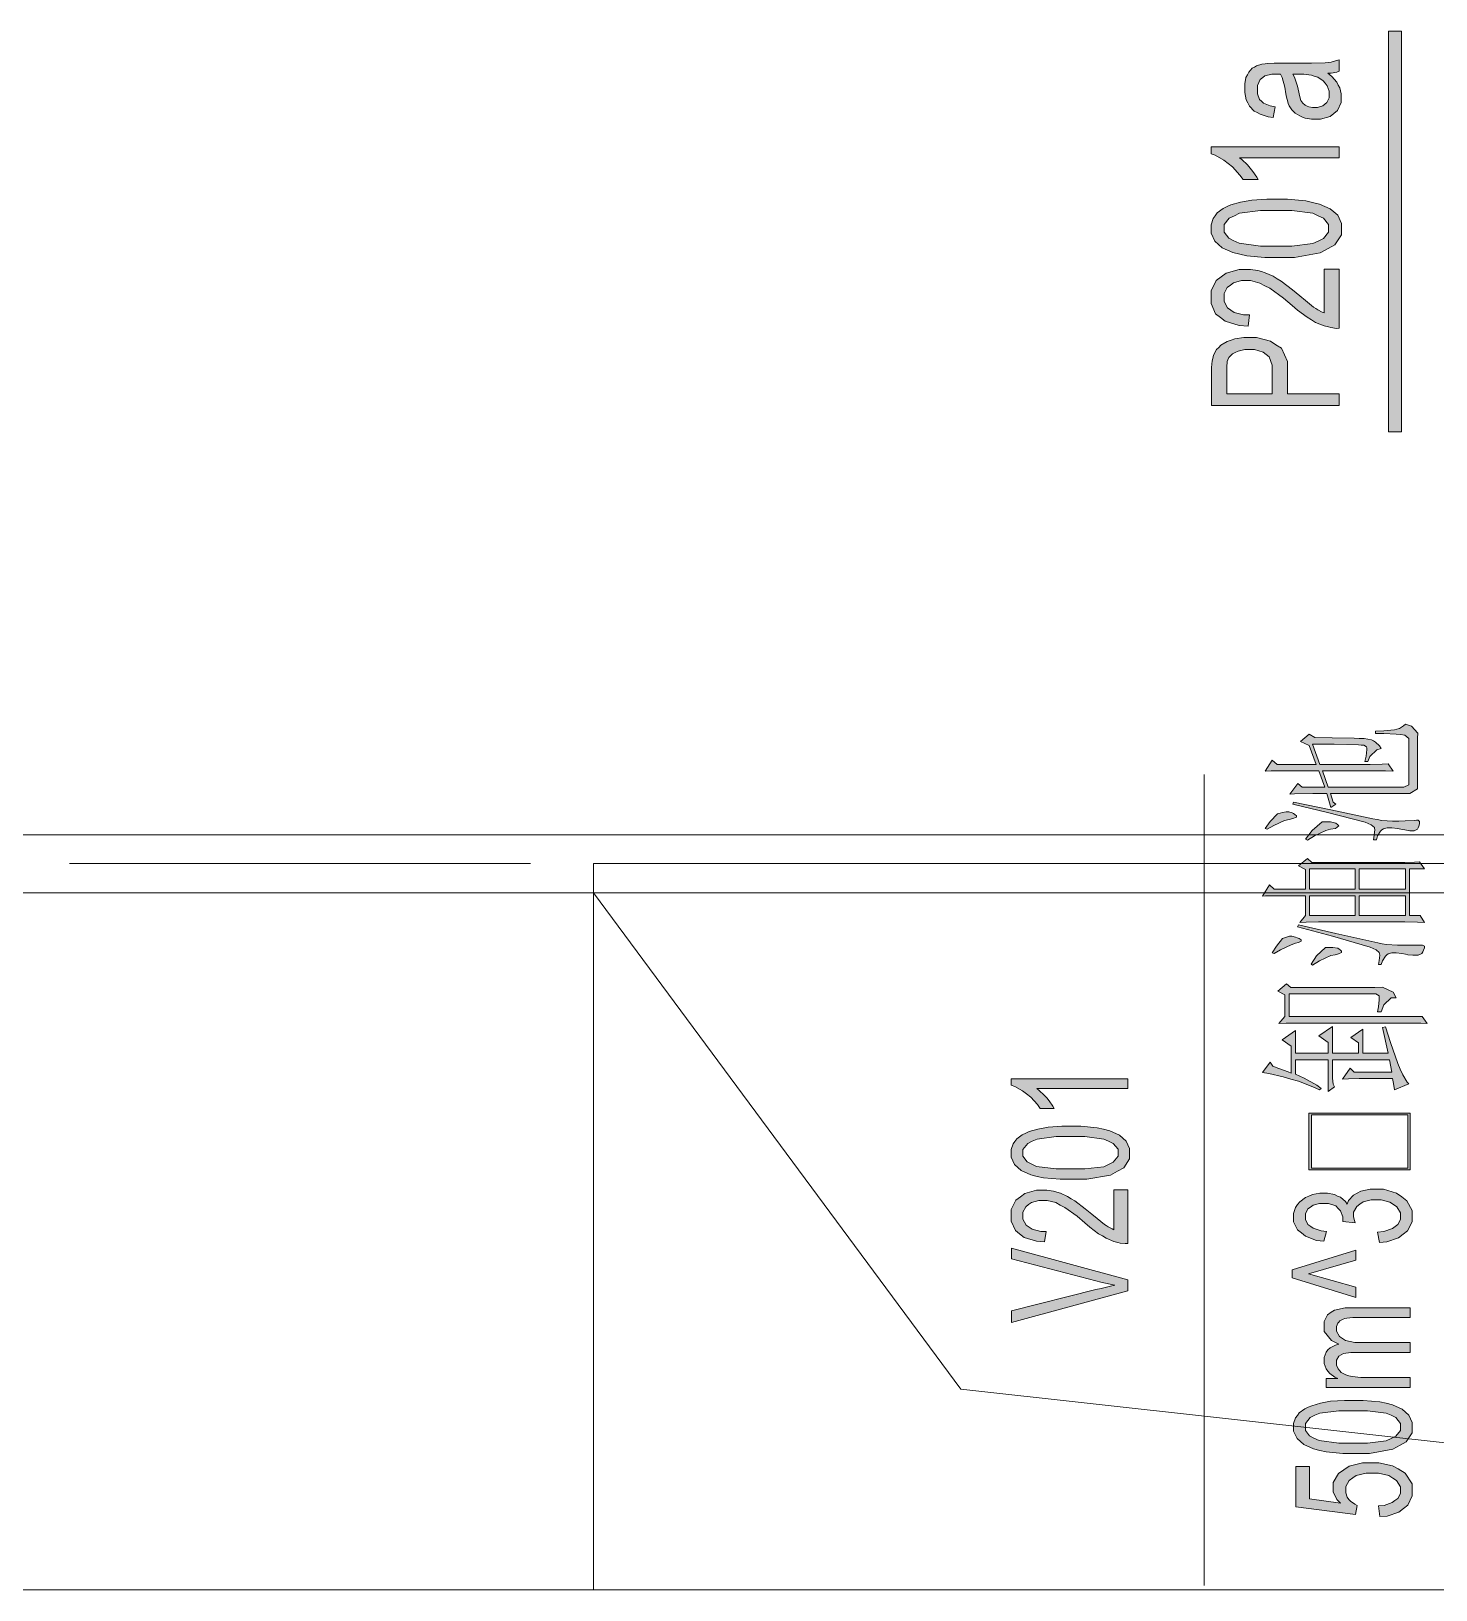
# Model space of a CAD drawing. Header units: millimetres. Extents: x 568 to 57335, y 85 to 28579.
# Drawn here: x 56566.7 to 56624.8, y 27937.2 to 28001.6 of the extents above; entities that cross this region are included whole.
import ezdxf

# ---------------------------------------------------------------- set-up
doc = ezdxf.new("R2010")
doc.units = ezdxf.units.MM

msp = doc.modelspace()

# ---------------------------------------------------------------- hatches: boundary and pattern name
h = msp.add_hatch(color=0)
h.dxf.hatch_style = 2
h.paths.add_polyline_path([(56623.356, 27985.072), (56622.825, 27985.072), (56622.825, 28001.627), (56623.356, 28001.627)])
h = msp.add_hatch(color=0)
h.paths.add_polyline_path([(56620.325, 27999.887), (56620.477, 27999.758), (56620.69, 27999.515), (56620.75, 27999.401), (56620.811, 27999.287), (56620.872, 27999.036), (56620.872, 27998.899), (56620.872, 27998.679), (56620.72, 27998.345), (56620.568, 27998.223), (56620.416, 27998.101), (56620.021, 27997.988), (56619.778, 27997.988), (56619.641, 27997.988), (56619.383, 27998.033), (56619.269, 27998.079), (56619.155, 27998.124), (56618.965, 27998.238), (56618.897, 27998.307), (56618.828, 27998.383), (56618.722, 27998.542), (56618.684, 27998.633), (56618.661, 27998.702), (56618.608, 27998.907), (56618.585, 27999.036), (56618.54, 27999.309), (56618.426, 27999.72), (56618.365, 27999.849), (56618.296, 27999.849), (56618.213, 27999.849), (56618, 27999.849), (56617.719, 27999.788), (56617.635, 27999.72), (56617.529, 27999.636), (56617.415, 27999.378), (56617.415, 27999.203), (56617.415, 27999.044), (56617.499, 27998.808), (56617.575, 27998.732), (56617.658, 27998.656), (56617.939, 27998.542), (56618.144, 27998.504), (56618.053, 27998.063), (56617.856, 27998.094), (56617.521, 27998.193), (56617.4, 27998.261), (56617.278, 27998.329), (56617.081, 27998.535), (56617.012, 27998.664), (56616.944, 27998.793), (56616.883, 27999.097), (56616.883, 27999.271), (56616.883, 27999.446), (56616.936, 27999.72), (56616.997, 27999.826), (56617.05, 27999.932), (56617.195, 28000.092), (56617.286, 28000.145), (56617.37, 28000.191), (56617.59, 28000.267), (56617.727, 28000.282), (56617.81, 28000.297), (56618.106, 28000.305), (56618.327, 28000.305), (56619.185, 28000.305), (56619.641, 28000.305), (56620.211, 28000.32), (56620.333, 28000.335), (56620.454, 28000.35), (56620.682, 28000.411), (56620.788, 28000.449), (56620.788, 27999.978), (56620.69, 27999.94), (56620.454, 27999.894)])
h.paths.add_polyline_path([(56618.866, 27999.849), (56618.942, 27999.727), (56619.064, 27999.355), (56619.117, 27999.112), (56619.147, 27998.968), (56619.208, 27998.77), (56619.246, 27998.709), (56619.284, 27998.656), (56619.383, 27998.565), (56619.459, 27998.535), (56619.527, 27998.504), (56619.679, 27998.474), (56619.763, 27998.474), (56619.892, 27998.474), (56620.112, 27998.542), (56620.196, 27998.611), (56620.279, 27998.679), (56620.371, 27998.876), (56620.371, 27999.006), (56620.371, 27999.142), (56620.287, 27999.37), (56620.203, 27999.477), (56620.12, 27999.575), (56619.899, 27999.727), (56619.755, 27999.773), (56619.649, 27999.811), (56619.322, 27999.849), (56619.109, 27999.849)])
h = msp.add_hatch(color=0)
h.dxf.hatch_style = 2
h.paths.add_polyline_path([(56620.788, 27996.855), (56620.788, 27996.4), (56616.663, 27996.4), (56616.769, 27996.324), (56616.997, 27996.103), (56617.111, 27995.974), (56617.218, 27995.837), (56617.385, 27995.602), (56617.445, 27995.496), (56616.815, 27995.496), (56616.686, 27995.685), (56616.382, 27996.02), (56616.199, 27996.164), (56616.017, 27996.301), (56615.66, 27996.506), (56615.493, 27996.567), (56615.493, 27996.855)])
h = msp.add_hatch(color=0)
h.paths.add_polyline_path([(56618.19, 27992.282), (56617.719, 27992.282), (56616.967, 27992.35), (56616.678, 27992.419), (56616.397, 27992.487), (56615.956, 27992.684), (56615.797, 27992.814), (56615.645, 27992.95), (56615.493, 27993.285), (56615.493, 27993.482), (56615.493, 27993.634), (56615.577, 27993.892), (56615.66, 27994.006), (56615.751, 27994.12), (56615.994, 27994.303), (56616.154, 27994.379), (56616.313, 27994.447), (56616.709, 27994.561), (56616.944, 27994.607), (56617.172, 27994.645), (56617.795, 27994.69), (56618.19, 27994.69), (56618.653, 27994.69), (56619.406, 27994.622), (56619.687, 27994.553), (56619.975, 27994.485), (56620.416, 27994.288), (56620.568, 27994.158), (56620.728, 27994.022), (56620.88, 27993.687), (56620.88, 27993.482), (56620.88, 27993.216), (56620.606, 27992.798), (56620.333, 27992.646), (56620.006, 27992.464), (56618.935, 27992.282)])
h.paths.add_polyline_path([(56618.19, 27992.745), (56618.836, 27992.745), (56619.702, 27992.852), (56619.922, 27992.958), (56620.135, 27993.064), (56620.348, 27993.33), (56620.348, 27993.482), (56620.348, 27993.642), (56620.135, 27993.9), (56619.915, 27994.006), (56619.702, 27994.113), (56618.836, 27994.219), (56618.19, 27994.219), (56617.537, 27994.219), (56616.671, 27994.113), (56616.458, 27994.006), (56616.245, 27993.9), (56616.032, 27993.642), (56616.032, 27993.482), (56616.032, 27993.323), (56616.222, 27993.072), (56616.405, 27992.981), (56616.648, 27992.867), (56617.537, 27992.745)])
h = msp.add_hatch(color=0)
h.dxf.hatch_style = 2
h.paths.add_polyline_path([(56620.165, 27991.796), (56620.788, 27991.796), (56620.788, 27989.357), (56620.674, 27989.349), (56620.447, 27989.38), (56620.34, 27989.41), (56620.165, 27989.456), (56619.808, 27989.6), (56619.641, 27989.706), (56619.466, 27989.813), (56619.071, 27990.101), (56618.843, 27990.299), (56618.486, 27990.595), (56617.924, 27991.005), (56617.719, 27991.112), (56617.514, 27991.218), (56617.126, 27991.324), (56616.944, 27991.324), (56616.747, 27991.324), (56616.427, 27991.226), (56616.291, 27991.135), (56616.162, 27991.036), (56616.032, 27990.785), (56616.032, 27990.626), (56616.032, 27990.466), (56616.169, 27990.2), (56616.313, 27990.101), (56616.45, 27990.003), (56616.838, 27989.904), (56617.088, 27989.904), (56617.02, 27989.44), (56616.648, 27989.463), (56616.078, 27989.645), (56615.88, 27989.797), (56615.683, 27989.957), (56615.493, 27990.375), (56615.493, 27990.641), (56615.493, 27990.907), (56615.698, 27991.324), (56615.911, 27991.476), (56616.124, 27991.636), (56616.648, 27991.788), (56616.959, 27991.788), (56617.119, 27991.788), (56617.43, 27991.742), (56617.582, 27991.697), (56617.734, 27991.651), (56618.053, 27991.507), (56618.228, 27991.4), (56618.395, 27991.294), (56618.859, 27990.945), (56619.155, 27990.701), (56619.398, 27990.496), (56619.732, 27990.23), (56619.816, 27990.177), (56619.907, 27990.116), (56620.082, 27990.025), (56620.165, 27989.987)])
h = msp.add_hatch(color=0)
h.paths.add_polyline_path([(56620.788, 27986.158), (56615.516, 27986.158), (56615.516, 27987.549), (56615.516, 27987.731), (56615.539, 27988.012), (56615.561, 27988.111), (56615.592, 27988.247), (56615.721, 27988.475), (56615.812, 27988.567), (56615.903, 27988.658), (56616.154, 27988.81), (56616.321, 27988.863), (56616.481, 27988.916), (56616.845, 27988.977), (56617.035, 27988.977), (56617.377, 27988.977), (56617.947, 27988.825), (56618.175, 27988.673), (56618.41, 27988.529), (56618.646, 27987.982), (56618.646, 27987.594), (56618.646, 27986.644), (56620.788, 27986.644)])
h.paths.add_polyline_path([(56618.023, 27986.644), (56618.023, 27987.602), (56618.023, 27987.837), (56617.894, 27988.172), (56617.765, 27988.27), (56617.643, 27988.369), (56617.286, 27988.475), (56617.058, 27988.475), (56616.891, 27988.475), (56616.61, 27988.415), (56616.496, 27988.354), (56616.374, 27988.293), (56616.222, 27988.141), (56616.184, 27988.05), (56616.162, 27987.982), (56616.139, 27987.754), (56616.139, 27987.594), (56616.139, 27986.644)])
h = msp.add_hatch(color=0)
h.dxf.hatch_style = 2
h.paths.add_polyline_path([(56620.097, 27971.077), (56620.333, 27970.401), (56623.258, 27970.401), (56623.463, 27970.401), (56623.668, 27970.5), (56623.668, 27970.606), (56623.668, 27972.308), (56623.668, 27972.414), (56623.493, 27972.551), (56623.318, 27972.574), (56623.144, 27972.589), (56622.627, 27972.612), (56622.293, 27972.612), (56622.293, 27972.711), (56622.627, 27972.726), (56623.068, 27972.764), (56623.166, 27972.794), (56623.273, 27972.825), (56623.448, 27972.931), (56623.523, 27972.999), (56623.782, 27972.916), (56624.033, 27972.635), (56624.017, 27972.429), (56624.017, 27970.523), (56624.017, 27970.333), (56623.713, 27970.135), (56623.402, 27970.135), (56620.424, 27970.135), (56620.538, 27969.786), (56620.652, 27969.702), (56620.447, 27969.565), (56620.272, 27970.135), (56619.702, 27970.135), (56618.942, 27970.127), (56618.752, 27970.112), (56619.079, 27970.545), (56619.254, 27970.401), (56620.188, 27970.401), (56619.953, 27971.077), (56619.094, 27971.077), (56617.977, 27971.07), (56617.734, 27971.054), (56618.023, 27971.51), (56618.228, 27971.343), (56619.839, 27971.343), (56619.542, 27972.118), (56619.193, 27972.285), (56619.542, 27972.589), (56619.778, 27972.445), (56620.492, 27972.437), (56621.411, 27972.422), (56621.617, 27972.414), (56621.822, 27972.414), (56622.118, 27972.354), (56622.202, 27972.308), (56622.293, 27972.255), (56622.452, 27972.103), (56622.528, 27971.996), (56622.338, 27971.936), (56622.057, 27971.67), (56621.974, 27971.465), (56621.852, 27971.465), (56621.898, 27971.677), (56621.936, 27971.951), (56621.928, 27972.012), (56621.92, 27972.065), (56621.799, 27972.133), (56621.692, 27972.141), (56621.586, 27972.148), (56620.583, 27972.171), (56619.687, 27972.179), (56619.983, 27971.343), (56621.852, 27971.343), (56622.072, 27971.343), (56622.559, 27971.351), (56622.817, 27971.366), (56623.022, 27971.054), (56622.703, 27971.07), (56622.072, 27971.077), (56621.768, 27971.077)])
h = msp.add_hatch(color=0)
h.dxf.hatch_style = 2
h.paths.add_polyline_path([(56617.734, 27968.699), (56617.932, 27968.988), (56618.243, 27969.299), (56618.342, 27969.33), (56618.448, 27969.352), (56618.593, 27969.375), (56618.638, 27969.375), (56618.707, 27969.375), (56618.843, 27969.345), (56618.897, 27969.307), (56618.957, 27969.269), (56619.018, 27969.216), (56619.018, 27969.193), (56619.018, 27969.163), (56618.874, 27969.102), (56618.722, 27969.071), (56618.532, 27969.018), (56618.084, 27968.813), (56617.818, 27968.661)])
h = msp.add_hatch(color=0)
h.dxf.hatch_style = 2
h.paths.add_polyline_path([(56618.897, 27969.786), (56620.447, 27969.459), (56622.179, 27969.094), (56622.361, 27969.064), (56622.543, 27969.026), (56622.992, 27968.995), (56623.258, 27968.995), (56623.516, 27969.003), (56623.888, 27969.018), (56623.987, 27969.033), (56624.048, 27969.033), (56624.101, 27968.98), (56624.101, 27968.927), (56624.101, 27968.889), (56624.078, 27968.783), (56624.048, 27968.722), (56624.017, 27968.661), (56623.888, 27968.6), (56623.782, 27968.6), (56623.706, 27968.6), (56623.493, 27968.631), (56623.341, 27968.661), (56623.197, 27968.692), (56622.961, 27968.722), (56622.878, 27968.722), (56622.771, 27968.722), (56622.612, 27968.676), (56622.551, 27968.631), (56622.498, 27968.585), (56622.376, 27968.388), (56622.323, 27968.228), (56622.202, 27968.228), (56622.232, 27968.418), (56622.255, 27968.646), (56622.247, 27968.692), (56622.24, 27968.737), (56622.11, 27968.843), (56621.981, 27968.897), (56621.86, 27968.95), (56620.302, 27969.36), (56618.866, 27969.702)])
h = msp.add_hatch(color=0)
h.dxf.hatch_style = 2
h.paths.add_polyline_path([(56619.398, 27968.251), (56619.664, 27968.608), (56620.089, 27968.965), (56620.257, 27968.965), (56620.431, 27968.965), (56620.652, 27968.912), (56620.712, 27968.859), (56620.773, 27968.798), (56620.629, 27968.699), (56620.424, 27968.661), (56620.234, 27968.608), (56619.763, 27968.388), (56619.482, 27968.213)])
h = msp.add_hatch(color=0)
h.paths.add_polyline_path([(56624.314, 27964.809), (56624.017, 27964.824), (56623.493, 27964.832), (56623.258, 27964.832), (56620.181, 27964.832), (56619.937, 27964.832), (56619.421, 27964.824), (56619.163, 27964.809), (56619.39, 27965.098), (56619.39, 27965.918), (56618.631, 27965.918), (56617.742, 27965.911), (56617.613, 27965.896), (56617.901, 27966.367), (56618.106, 27966.184), (56619.39, 27966.184), (56619.39, 27967.005), (56619.102, 27967.149), (56619.482, 27967.453), (56619.656, 27967.286), (56623.288, 27967.286), (56623.493, 27967.286), (56623.903, 27967.301), (56624.109, 27967.309), (56624.314, 27967.02), (56623.698, 27967.02), (56623.698, 27965.098), (56624.131, 27965.098)])
h.paths.add_polyline_path([(56621.617, 27966.184), (56623.523, 27966.184), (56623.523, 27967.02), (56621.617, 27967.02)])
h.paths.add_polyline_path([(56619.565, 27966.184), (56621.442, 27966.184), (56621.442, 27967.02), (56619.565, 27967.02)])
h.paths.add_polyline_path([(56621.617, 27965.098), (56623.523, 27965.098), (56623.523, 27965.918), (56621.617, 27965.918)])
h.paths.add_polyline_path([(56619.565, 27965.098), (56621.442, 27965.098), (56621.442, 27965.918), (56619.565, 27965.918)])
h = msp.add_hatch(color=0)
h.dxf.hatch_style = 2
h.paths.add_polyline_path([(56619.102, 27964.71), (56620.652, 27964.353), (56622.384, 27963.966), (56622.566, 27963.935), (56622.749, 27963.905), (56623.197, 27963.875), (56623.463, 27963.875), (56623.729, 27963.875), (56624.071, 27963.875), (56624.146, 27963.875), (56624.23, 27963.875), (56624.314, 27963.829), (56624.314, 27963.791), (56624.314, 27963.761), (56624.276, 27963.662), (56624.238, 27963.594), (56624.2, 27963.525), (56624.048, 27963.464), (56623.926, 27963.464), (56623.827, 27963.464), (56623.622, 27963.48), (56623.523, 27963.502), (56623.372, 27963.533), (56623.144, 27963.563), (56623.052, 27963.563), (56622.961, 27963.563), (56622.817, 27963.518), (56622.756, 27963.472), (56622.703, 27963.426), (56622.581, 27963.229), (56622.528, 27963.069), (56622.407, 27963.069), (56622.437, 27963.236), (56622.46, 27963.457), (56622.452, 27963.51), (56622.445, 27963.571), (56622.315, 27963.685), (56622.186, 27963.738), (56622.065, 27963.791), (56620.507, 27964.239), (56619.071, 27964.627)])
h = msp.add_hatch(color=0)
h.dxf.hatch_style = 2
h.paths.add_polyline_path([(56618.023, 27963.563), (56618.198, 27963.837), (56618.448, 27964.148), (56618.532, 27964.179), (56618.616, 27964.209), (56618.737, 27964.239), (56618.783, 27964.239), (56618.836, 27964.239), (56618.98, 27964.209), (56619.056, 27964.179), (56619.14, 27964.148), (56619.216, 27964.095), (56619.216, 27964.072), (56619.216, 27964.042), (56619.102, 27963.981), (56618.988, 27963.951), (56618.798, 27963.89), (56618.357, 27963.677), (56618.106, 27963.525)])
h = msp.add_hatch(color=0)
h.dxf.hatch_style = 2
h.paths.add_polyline_path([(56619.626, 27963.092), (56619.846, 27963.434), (56620.219, 27963.776), (56620.371, 27963.776), (56620.53, 27963.784), (56620.735, 27963.753), (56620.781, 27963.715), (56620.834, 27963.685), (56620.887, 27963.624), (56620.887, 27963.601), (56620.887, 27963.571), (56620.758, 27963.51), (56620.621, 27963.48), (56620.447, 27963.442), (56619.975, 27963.229), (56619.687, 27963.054)])
h = msp.add_hatch(color=0)
h.dxf.hatch_style = 2
h.paths.add_polyline_path([(56622.376, 27961.124), (56622.407, 27961.33), (56622.437, 27961.618), (56622.437, 27961.702), (56622.437, 27961.785), (56622.308, 27961.861), (56622.179, 27961.861), (56618.722, 27961.861), (56618.722, 27960.927), (56624.222, 27960.927), (56624.428, 27960.638), (56624.162, 27960.646), (56623.736, 27960.653), (56623.577, 27960.653), (56619.163, 27960.653), (56619.033, 27960.653), (56618.593, 27960.646), (56618.289, 27960.638), (56618.547, 27960.927), (56618.547, 27961.823), (56618.258, 27961.968), (56618.608, 27962.272), (56618.783, 27962.127), (56622.262, 27962.127), (56622.581, 27962.142), (56623.022, 27961.93), (56623.144, 27961.702), (56622.938, 27961.694), (56622.627, 27961.405), (56622.528, 27961.124)])
h = msp.add_hatch(color=0)
h.dxf.hatch_style = 2
h.paths.add_polyline_path([(56622.961, 27958.632), (56622.87, 27959.141), (56620.507, 27959.141), (56620.507, 27958.511), (56620.507, 27958.374), (56620.545, 27958.131), (56620.591, 27958.017), (56620.333, 27957.835), (56620.333, 27959.141), (56618.98, 27959.141), (56618.98, 27958.549), (56619.337, 27958.382), (56619.861, 27958.085), (56620.036, 27957.956), (56619.975, 27957.895), (56619.702, 27958.025), (56619.109, 27958.253), (56618.79, 27958.344), (56618.479, 27958.435), (56617.886, 27958.572), (56617.613, 27958.61), (56617.932, 27959.043), (56618.046, 27958.876), (56618.296, 27958.784), (56618.676, 27958.64), (56618.805, 27958.587), (56618.805, 27959.696), (56618.426, 27959.962), (56618.98, 27960.349), (56618.98, 27959.407), (56620.333, 27959.407), (56620.333, 27959.856), (56619.953, 27960.122), (56620.507, 27960.517), (56620.507, 27959.407), (56621.586, 27959.407), (56621.586, 27959.84), (56621.267, 27960.061), (56621.761, 27960.41), (56621.761, 27959.407), (56622.817, 27959.407), (56622.581, 27960.471), (56622.695, 27960.494), (56622.901, 27959.856), (56623.212, 27958.989), (56623.311, 27958.754), (56623.417, 27958.518), (56623.592, 27958.215), (56623.66, 27958.139), (56623.075, 27957.895), (56623.06, 27957.994), (56623.022, 27958.23), (56622.992, 27958.366), (56621.791, 27958.366), (56621.617, 27958.366), (56621.176, 27958.351), (56620.918, 27958.344), (56621.237, 27958.792), (56621.411, 27958.632)])
h = msp.add_hatch(color=0)
h.dxf.hatch_style = 2
h.paths.add_polyline_path([(56612.051, 27958.359), (56612.051, 27957.949), (56608.29, 27957.949), (56608.397, 27957.873), (56608.602, 27957.683), (56608.701, 27957.561), (56608.8, 27957.44), (56608.951, 27957.219), (56609.005, 27957.128), (56608.435, 27957.128), (56608.321, 27957.295), (56608.04, 27957.599), (56607.873, 27957.728), (56607.705, 27957.857), (56607.386, 27958.04), (56607.227, 27958.093), (56607.227, 27958.359)])
h = msp.add_hatch(color=0)
h.paths.add_polyline_path([(56609.681, 27954.203), (56609.255, 27954.203), (56608.572, 27954.264), (56608.313, 27954.325), (56608.047, 27954.385), (56607.652, 27954.568), (56607.508, 27954.689), (56607.371, 27954.811), (56607.227, 27955.115), (56607.227, 27955.297), (56607.227, 27955.434), (56607.31, 27955.669), (56607.386, 27955.768), (56607.462, 27955.875), (56607.69, 27956.042), (56607.835, 27956.11), (56607.979, 27956.171), (56608.336, 27956.277), (56608.549, 27956.315), (56608.762, 27956.353), (56609.324, 27956.391), (56609.681, 27956.391), (56610.106, 27956.391), (56610.79, 27956.33), (56611.048, 27956.27), (56611.307, 27956.209), (56611.709, 27956.026), (56611.846, 27955.905), (56611.99, 27955.783), (56612.127, 27955.479), (56612.127, 27955.297), (56612.127, 27955.054), (56611.884, 27954.674), (56611.633, 27954.537), (56611.337, 27954.37), (56610.357, 27954.203)])
h.paths.add_polyline_path([(56609.681, 27954.629), (56610.273, 27954.629), (56611.064, 27954.72), (56611.254, 27954.818), (56611.451, 27954.917), (56611.649, 27955.153), (56611.649, 27955.297), (56611.649, 27955.441), (56611.451, 27955.677), (56611.254, 27955.776), (56611.056, 27955.867), (56610.273, 27955.966), (56609.681, 27955.966), (56609.088, 27955.966), (56608.306, 27955.867), (56608.108, 27955.776), (56607.918, 27955.677), (56607.721, 27955.434), (56607.721, 27955.289), (56607.721, 27955.153), (56607.888, 27954.925), (56608.063, 27954.841), (56608.283, 27954.735), (56609.096, 27954.629)])
h = msp.add_hatch(color=0)
h.paths.add_polyline_path([(56623.721, 27954.598), (56619.535, 27954.598), (56619.535, 27956.938), (56623.721, 27956.938)])
h.paths.add_polyline_path([(56623.622, 27954.666), (56623.622, 27956.862), (56619.641, 27956.862), (56619.641, 27954.666)])
h = msp.add_hatch(color=0)
h.dxf.hatch_style = 2
h.paths.add_polyline_path([(56611.481, 27953.762), (56612.051, 27953.762), (56612.051, 27951.544), (56611.945, 27951.544), (56611.74, 27951.567), (56611.641, 27951.59), (56611.474, 27951.635), (56611.155, 27951.772), (56611.003, 27951.863), (56610.843, 27951.954), (56610.479, 27952.228), (56610.273, 27952.402), (56609.954, 27952.676), (56609.445, 27953.041), (56609.255, 27953.139), (56609.073, 27953.238), (56608.716, 27953.329), (56608.549, 27953.329), (56608.374, 27953.329), (56608.078, 27953.246), (56607.956, 27953.155), (56607.842, 27953.071), (56607.721, 27952.843), (56607.721, 27952.699), (56607.721, 27952.554), (56607.85, 27952.311), (56607.971, 27952.228), (56608.101, 27952.137), (56608.458, 27952.045), (56608.678, 27952.045), (56608.617, 27951.62), (56608.275, 27951.643), (56607.766, 27951.802), (56607.584, 27951.947), (56607.409, 27952.091), (56607.227, 27952.471), (56607.227, 27952.706), (56607.227, 27952.949), (56607.424, 27953.337), (56607.614, 27953.474), (56607.804, 27953.618), (56608.283, 27953.755), (56608.564, 27953.755), (56608.708, 27953.755), (56608.989, 27953.717), (56609.126, 27953.671), (56609.271, 27953.633), (56609.559, 27953.496), (56609.719, 27953.398), (56609.871, 27953.307), (56610.289, 27952.987), (56610.562, 27952.767), (56610.782, 27952.577), (56611.086, 27952.342), (56611.162, 27952.288), (56611.246, 27952.235), (56611.405, 27952.152), (56611.481, 27952.114)])
h = msp.add_hatch(color=0)
h.dxf.hatch_style = 2
h.paths.add_polyline_path([(56622.452, 27951.597), (56622.376, 27952.015), (56622.627, 27952.045), (56622.984, 27952.167), (56623.098, 27952.25), (56623.204, 27952.334), (56623.318, 27952.547), (56623.318, 27952.668), (56623.318, 27952.813), (56623.174, 27953.063), (56623.03, 27953.162), (56622.885, 27953.261), (56622.528, 27953.36), (56622.315, 27953.36), (56622.11, 27953.36), (56621.776, 27953.269), (56621.647, 27953.177), (56621.518, 27953.079), (56621.381, 27952.843), (56621.381, 27952.706), (56621.381, 27952.646), (56621.419, 27952.501), (56621.449, 27952.41), (56620.933, 27952.456), (56620.933, 27952.478), (56620.94, 27952.509), (56620.94, 27952.653), (56620.842, 27952.896), (56620.743, 27952.995), (56620.644, 27953.101), (56620.34, 27953.208), (56620.135, 27953.208), (56619.975, 27953.208), (56619.71, 27953.132), (56619.603, 27953.056), (56619.497, 27952.98), (56619.39, 27952.782), (56619.39, 27952.661), (56619.39, 27952.539), (56619.497, 27952.342), (56619.611, 27952.258), (56619.717, 27952.182), (56620.036, 27952.076), (56620.257, 27952.053), (56620.15, 27951.643), (56619.854, 27951.681), (56619.398, 27951.848), (56619.231, 27951.985), (56619.071, 27952.114), (56618.904, 27952.448), (56618.904, 27952.653), (56618.904, 27952.79), (56618.988, 27953.041), (56619.071, 27953.155), (56619.163, 27953.269), (56619.39, 27953.451), (56619.535, 27953.512), (56619.679, 27953.572), (56619.991, 27953.633), (56620.15, 27953.633), (56620.31, 27953.633), (56620.591, 27953.572), (56620.72, 27953.512), (56620.842, 27953.458), (56621.047, 27953.284), (56621.123, 27953.17), (56621.168, 27953.322), (56621.373, 27953.55), (56621.533, 27953.633), (56621.685, 27953.717), (56622.072, 27953.793), (56622.3, 27953.793), (56622.619, 27953.793), (56623.151, 27953.633), (56623.372, 27953.474), (56623.584, 27953.314), (56623.805, 27952.911), (56623.805, 27952.668), (56623.805, 27952.448), (56623.615, 27952.076), (56623.432, 27951.931), (56623.242, 27951.787), (56622.756, 27951.62)])
h = msp.add_hatch(color=0)
h.dxf.hatch_style = 2
h.paths.add_polyline_path([(56612.051, 27949.591), (56607.25, 27948.292), (56607.25, 27948.771), (56610.737, 27949.645), (56610.95, 27949.698), (56611.337, 27949.789), (56611.519, 27949.827), (56611.329, 27949.865), (56610.934, 27949.956), (56610.737, 27950.002), (56607.25, 27950.913), (56607.25, 27951.362), (56612.051, 27950.055)])
h = msp.add_hatch(color=0)
h.dxf.hatch_style = 2
h.paths.add_polyline_path([(56621.472, 27949.751), (56621.472, 27949.325), (56618.851, 27950.131), (56618.851, 27950.465), (56621.472, 27951.278), (56621.472, 27950.868), (56619.52, 27950.298)])
h = msp.add_hatch(color=0)
h.dxf.hatch_style = 2
h.paths.add_polyline_path([(56623.721, 27945.603), (56620.249, 27945.603), (56620.249, 27945.975), (56620.735, 27945.975), (56620.606, 27946.028), (56620.401, 27946.18), (56620.325, 27946.279), (56620.249, 27946.37), (56620.165, 27946.59), (56620.165, 27946.712), (56620.165, 27946.841), (56620.249, 27947.069), (56620.325, 27947.153), (56620.409, 27947.236), (56620.629, 27947.358), (56620.773, 27947.396), (56620.469, 27947.54), (56620.165, 27947.92), (56620.165, 27948.148), (56620.165, 27948.33), (56620.31, 27948.611), (56620.454, 27948.71), (56620.598, 27948.801), (56621.039, 27948.9), (56621.335, 27948.9), (56623.721, 27948.9), (56623.721, 27948.49), (56621.533, 27948.49), (56621.358, 27948.49), (56621.1, 27948.467), (56621.024, 27948.452), (56620.948, 27948.429), (56620.819, 27948.353), (56620.773, 27948.3), (56620.728, 27948.254), (56620.674, 27948.125), (56620.674, 27948.057), (56620.674, 27947.928), (56620.796, 27947.715), (56620.925, 27947.631), (56621.047, 27947.548), (56621.434, 27947.464), (56621.7, 27947.464), (56623.721, 27947.464), (56623.721, 27947.046), (56621.465, 27947.046), (56621.267, 27947.046), (56620.971, 27947.001), (56620.872, 27946.947), (56620.773, 27946.894), (56620.674, 27946.735), (56620.674, 27946.621), (56620.674, 27946.53), (56620.743, 27946.37), (56620.811, 27946.294), (56620.872, 27946.226), (56621.062, 27946.119), (56621.191, 27946.081), (56621.32, 27946.051), (56621.685, 27946.013), (56621.92, 27946.013), (56623.721, 27946.013)])
h = msp.add_hatch(color=0)
h.paths.add_polyline_path([(56621.358, 27942.883), (56620.933, 27942.883), (56620.249, 27942.944), (56619.991, 27943.004), (56619.725, 27943.065), (56619.33, 27943.247), (56619.185, 27943.369), (56619.049, 27943.491), (56618.904, 27943.794), (56618.904, 27943.977), (56618.904, 27944.114), (56618.988, 27944.349), (56619.064, 27944.448), (56619.14, 27944.554), (56619.368, 27944.721), (56619.512, 27944.79), (56619.656, 27944.851), (56620.013, 27944.957), (56620.226, 27944.995), (56620.431, 27945.033), (56621.001, 27945.071), (56621.358, 27945.071), (56621.784, 27945.071), (56622.46, 27945.01), (56622.726, 27944.949), (56622.984, 27944.888), (56623.387, 27944.706), (56623.523, 27944.585), (56623.668, 27944.463), (56623.805, 27944.159), (56623.805, 27943.977), (56623.805, 27943.734), (56623.561, 27943.354), (56623.311, 27943.217), (56623.007, 27943.05), (56622.034, 27942.883)])
h.paths.add_polyline_path([(56621.358, 27943.308), (56621.951, 27943.308), (56622.733, 27943.399), (56622.931, 27943.498), (56623.128, 27943.597), (56623.318, 27943.832), (56623.318, 27943.977), (56623.318, 27944.114), (56623.128, 27944.357), (56622.931, 27944.455), (56622.733, 27944.547), (56621.951, 27944.645), (56621.358, 27944.645), (56620.766, 27944.645), (56619.983, 27944.547), (56619.786, 27944.455), (56619.588, 27944.357), (56619.398, 27944.114), (56619.398, 27943.969), (56619.398, 27943.832), (56619.565, 27943.605), (56619.74, 27943.513), (56619.96, 27943.415), (56620.766, 27943.308)])
h = msp.add_hatch(color=0)
h.dxf.hatch_style = 2
h.paths.add_polyline_path([(56622.467, 27940.277), (56622.414, 27940.71), (56622.642, 27940.733), (56622.976, 27940.847), (56623.09, 27940.93), (56623.204, 27941.021), (56623.318, 27941.226), (56623.318, 27941.356), (56623.318, 27941.5), (56623.159, 27941.758), (56622.999, 27941.857), (56622.84, 27941.963), (56622.414, 27942.062), (56622.148, 27942.062), (56621.898, 27942.062), (56621.495, 27941.963), (56621.351, 27941.865), (56621.206, 27941.766), (56621.062, 27941.508), (56621.062, 27941.348), (56621.062, 27941.249), (56621.123, 27941.067), (56621.191, 27940.983), (56621.252, 27940.907), (56621.427, 27940.778), (56621.525, 27940.733), (56621.457, 27940.353), (56618.995, 27940.672), (56618.995, 27942.343), (56619.558, 27942.343), (56619.558, 27941.006), (56620.842, 27940.824), (56620.69, 27940.976), (56620.545, 27941.287), (56620.545, 27941.454), (56620.545, 27941.675), (56620.758, 27942.047), (56620.978, 27942.199), (56621.199, 27942.351), (56621.753, 27942.495), (56622.095, 27942.495), (56622.422, 27942.495), (56622.984, 27942.366), (56623.227, 27942.237), (56623.516, 27942.07), (56623.805, 27941.629), (56623.805, 27941.356), (56623.805, 27941.128), (56623.622, 27940.748), (56623.44, 27940.604), (56623.258, 27940.459), (56622.771, 27940.292)])

# ---------------------------------------------------------------- linework, layer by layer
at = {"color": 0, "lineweight": 0}
for points in [[(56623.356, 27985.072), (56622.825, 27985.072), (56622.825, 28001.627), (56623.356, 28001.627)], [(56620.325, 27999.887), (56620.477, 27999.758), (56620.69, 27999.515), (56620.75, 27999.401), (56620.811, 27999.287), (56620.872, 27999.036), (56620.872, 27998.899), (56620.872, 27998.679), (56620.72, 27998.345), (56620.568, 27998.223), (56620.416, 27998.101), (56620.021, 27997.988), (56619.778, 27997.988), (56619.641, 27997.988), (56619.383, 27998.033), (56619.269, 27998.079), (56619.155, 27998.124), (56618.965, 27998.238), (56618.897, 27998.307), (56618.828, 27998.383), (56618.722, 27998.542), (56618.684, 27998.633), (56618.661, 27998.702), (56618.608, 27998.907), (56618.585, 27999.036), (56618.54, 27999.309), (56618.426, 27999.72), (56618.365, 27999.849), (56618.296, 27999.849), (56618.213, 27999.849), (56618, 27999.849), (56617.719, 27999.788), (56617.635, 27999.72), (56617.529, 27999.636), (56617.415, 27999.378), (56617.415, 27999.203), (56617.415, 27999.044), (56617.499, 27998.808), (56617.575, 27998.732), (56617.658, 27998.656), (56617.939, 27998.542), (56618.144, 27998.504), (56618.053, 27998.063), (56617.856, 27998.094), (56617.521, 27998.193), (56617.4, 27998.261), (56617.278, 27998.329), (56617.081, 27998.535), (56617.012, 27998.664), (56616.944, 27998.793), (56616.883, 27999.097), (56616.883, 27999.271), (56616.883, 27999.446), (56616.936, 27999.72), (56616.997, 27999.826), (56617.05, 27999.932), (56617.195, 28000.092), (56617.286, 28000.145), (56617.37, 28000.191), (56617.59, 28000.267), (56617.727, 28000.282), (56617.81, 28000.297), (56618.106, 28000.305), (56618.327, 28000.305), (56619.185, 28000.305), (56619.641, 28000.305), (56620.211, 28000.32), (56620.333, 28000.335), (56620.454, 28000.35), (56620.682, 28000.411), (56620.788, 28000.449), (56620.788, 27999.978), (56620.69, 27999.94), (56620.454, 27999.894)], [(56618.866, 27999.849), (56618.942, 27999.727), (56619.064, 27999.355), (56619.117, 27999.112), (56619.147, 27998.968), (56619.208, 27998.77), (56619.246, 27998.709), (56619.284, 27998.656), (56619.383, 27998.565), (56619.459, 27998.535), (56619.527, 27998.504), (56619.679, 27998.474), (56619.763, 27998.474), (56619.892, 27998.474), (56620.112, 27998.542), (56620.196, 27998.611), (56620.279, 27998.679), (56620.371, 27998.876), (56620.371, 27999.006), (56620.371, 27999.142), (56620.287, 27999.37), (56620.203, 27999.477), (56620.12, 27999.575), (56619.899, 27999.727), (56619.755, 27999.773), (56619.649, 27999.811), (56619.322, 27999.849), (56619.109, 27999.849)], [(56620.788, 27996.855), (56620.788, 27996.4), (56616.663, 27996.4), (56616.769, 27996.324), (56616.997, 27996.103), (56617.111, 27995.974), (56617.218, 27995.837), (56617.385, 27995.602), (56617.445, 27995.496), (56616.815, 27995.496), (56616.686, 27995.685), (56616.382, 27996.02), (56616.199, 27996.164), (56616.017, 27996.301), (56615.66, 27996.506), (56615.493, 27996.567), (56615.493, 27996.855)], [(56618.19, 27992.282), (56617.719, 27992.282), (56616.967, 27992.35), (56616.678, 27992.419), (56616.397, 27992.487), (56615.956, 27992.684), (56615.797, 27992.814), (56615.645, 27992.95), (56615.493, 27993.285), (56615.493, 27993.482), (56615.493, 27993.634), (56615.577, 27993.892), (56615.66, 27994.006), (56615.751, 27994.12), (56615.994, 27994.303), (56616.154, 27994.379), (56616.313, 27994.447), (56616.709, 27994.561), (56616.944, 27994.607), (56617.172, 27994.645), (56617.795, 27994.69), (56618.19, 27994.69), (56618.653, 27994.69), (56619.406, 27994.622), (56619.687, 27994.553), (56619.975, 27994.485), (56620.416, 27994.288), (56620.568, 27994.158), (56620.728, 27994.022), (56620.88, 27993.687), (56620.88, 27993.482), (56620.88, 27993.216), (56620.606, 27992.798), (56620.333, 27992.646), (56620.006, 27992.464), (56618.935, 27992.282)], [(56618.19, 27992.745), (56618.836, 27992.745), (56619.702, 27992.852), (56619.922, 27992.958), (56620.135, 27993.064), (56620.348, 27993.33), (56620.348, 27993.482), (56620.348, 27993.642), (56620.135, 27993.9), (56619.915, 27994.006), (56619.702, 27994.113), (56618.836, 27994.219), (56618.19, 27994.219), (56617.537, 27994.219), (56616.671, 27994.113), (56616.458, 27994.006), (56616.245, 27993.9), (56616.032, 27993.642), (56616.032, 27993.482), (56616.032, 27993.323), (56616.222, 27993.072), (56616.405, 27992.981), (56616.648, 27992.867), (56617.537, 27992.745)], [(56620.165, 27991.796), (56620.788, 27991.796), (56620.788, 27989.357), (56620.674, 27989.349), (56620.447, 27989.38), (56620.34, 27989.41), (56620.165, 27989.456), (56619.808, 27989.6), (56619.641, 27989.706), (56619.466, 27989.813), (56619.071, 27990.101), (56618.843, 27990.299), (56618.486, 27990.595), (56617.924, 27991.005), (56617.719, 27991.112), (56617.514, 27991.218), (56617.126, 27991.324), (56616.944, 27991.324), (56616.747, 27991.324), (56616.427, 27991.226), (56616.291, 27991.135), (56616.162, 27991.036), (56616.032, 27990.785), (56616.032, 27990.626), (56616.032, 27990.466), (56616.169, 27990.2), (56616.313, 27990.101), (56616.45, 27990.003), (56616.838, 27989.904), (56617.088, 27989.904), (56617.02, 27989.44), (56616.648, 27989.463), (56616.078, 27989.645), (56615.88, 27989.797), (56615.683, 27989.957), (56615.493, 27990.375), (56615.493, 27990.641), (56615.493, 27990.907), (56615.698, 27991.324), (56615.911, 27991.476), (56616.124, 27991.636), (56616.648, 27991.788), (56616.959, 27991.788), (56617.119, 27991.788), (56617.43, 27991.742), (56617.582, 27991.697), (56617.734, 27991.651), (56618.053, 27991.507), (56618.228, 27991.4), (56618.395, 27991.294), (56618.859, 27990.945), (56619.155, 27990.701), (56619.398, 27990.496), (56619.732, 27990.23), (56619.816, 27990.177), (56619.907, 27990.116), (56620.082, 27990.025), (56620.165, 27989.987)], [(56620.788, 27986.158), (56615.516, 27986.158), (56615.516, 27987.549), (56615.516, 27987.731), (56615.539, 27988.012), (56615.561, 27988.111), (56615.592, 27988.247), (56615.721, 27988.475), (56615.812, 27988.567), (56615.903, 27988.658), (56616.154, 27988.81), (56616.321, 27988.863), (56616.481, 27988.916), (56616.845, 27988.977), (56617.035, 27988.977), (56617.377, 27988.977), (56617.947, 27988.825), (56618.175, 27988.673), (56618.41, 27988.529), (56618.646, 27987.982), (56618.646, 27987.594), (56618.646, 27986.644), (56620.788, 27986.644)], [(56618.023, 27986.644), (56618.023, 27987.602), (56618.023, 27987.837), (56617.894, 27988.172), (56617.765, 27988.27), (56617.643, 27988.369), (56617.286, 27988.475), (56617.058, 27988.475), (56616.891, 27988.475), (56616.61, 27988.415), (56616.496, 27988.354), (56616.374, 27988.293), (56616.222, 27988.141), (56616.184, 27988.05), (56616.162, 27987.982), (56616.139, 27987.754), (56616.139, 27987.594), (56616.139, 27986.644)], [(56620.097, 27971.077), (56620.333, 27970.401), (56623.258, 27970.401), (56623.463, 27970.401), (56623.668, 27970.5), (56623.668, 27970.606), (56623.668, 27972.308), (56623.668, 27972.414), (56623.493, 27972.551), (56623.318, 27972.574), (56623.144, 27972.589), (56622.627, 27972.612), (56622.293, 27972.612), (56622.293, 27972.711), (56622.627, 27972.726), (56623.068, 27972.764), (56623.166, 27972.794), (56623.273, 27972.825), (56623.448, 27972.931), (56623.523, 27972.999), (56623.782, 27972.916), (56624.033, 27972.635), (56624.017, 27972.429), (56624.017, 27970.523), (56624.017, 27970.333), (56623.713, 27970.135), (56623.402, 27970.135), (56620.424, 27970.135), (56620.538, 27969.786), (56620.652, 27969.702), (56620.447, 27969.565), (56620.272, 27970.135), (56619.702, 27970.135), (56618.942, 27970.127), (56618.752, 27970.112), (56619.079, 27970.545), (56619.254, 27970.401), (56620.188, 27970.401), (56619.953, 27971.077), (56619.094, 27971.077), (56617.977, 27971.07), (56617.734, 27971.054), (56618.023, 27971.51), (56618.228, 27971.343), (56619.839, 27971.343), (56619.542, 27972.118), (56619.193, 27972.285), (56619.542, 27972.589), (56619.778, 27972.445), (56620.492, 27972.437), (56621.411, 27972.422), (56621.617, 27972.414), (56621.822, 27972.414), (56622.118, 27972.354), (56622.202, 27972.308), (56622.293, 27972.255), (56622.452, 27972.103), (56622.528, 27971.996), (56622.338, 27971.936), (56622.057, 27971.67), (56621.974, 27971.465), (56621.852, 27971.465), (56621.898, 27971.677), (56621.936, 27971.951), (56621.928, 27972.012), (56621.92, 27972.065), (56621.799, 27972.133), (56621.692, 27972.141), (56621.586, 27972.148), (56620.583, 27972.171), (56619.687, 27972.179), (56619.983, 27971.343), (56621.852, 27971.343), (56622.072, 27971.343), (56622.559, 27971.351), (56622.817, 27971.366), (56623.022, 27971.054), (56622.703, 27971.07), (56622.072, 27971.077), (56621.768, 27971.077)], [(56617.734, 27968.699), (56617.932, 27968.988), (56618.243, 27969.299), (56618.342, 27969.33), (56618.448, 27969.352), (56618.593, 27969.375), (56618.638, 27969.375), (56618.707, 27969.375), (56618.843, 27969.345), (56618.897, 27969.307), (56618.957, 27969.269), (56619.018, 27969.216), (56619.018, 27969.193), (56619.018, 27969.163), (56618.874, 27969.102), (56618.722, 27969.071), (56618.532, 27969.018), (56618.084, 27968.813), (56617.818, 27968.661)], [(56618.897, 27969.786), (56620.447, 27969.459), (56622.179, 27969.094), (56622.361, 27969.064), (56622.543, 27969.026), (56622.992, 27968.995), (56623.258, 27968.995), (56623.516, 27969.003), (56623.888, 27969.018), (56623.987, 27969.033), (56624.048, 27969.033), (56624.101, 27968.98), (56624.101, 27968.927), (56624.101, 27968.889), (56624.078, 27968.783), (56624.048, 27968.722), (56624.017, 27968.661), (56623.888, 27968.6), (56623.782, 27968.6), (56623.706, 27968.6), (56623.493, 27968.631), (56623.341, 27968.661), (56623.197, 27968.692), (56622.961, 27968.722), (56622.878, 27968.722), (56622.771, 27968.722), (56622.612, 27968.676), (56622.551, 27968.631), (56622.498, 27968.585), (56622.376, 27968.388), (56622.323, 27968.228), (56622.202, 27968.228), (56622.232, 27968.418), (56622.255, 27968.646), (56622.247, 27968.692), (56622.24, 27968.737), (56622.11, 27968.843), (56621.981, 27968.897), (56621.86, 27968.95), (56620.302, 27969.36), (56618.866, 27969.702)], [(56619.398, 27968.251), (56619.664, 27968.608), (56620.089, 27968.965), (56620.257, 27968.965), (56620.431, 27968.965), (56620.652, 27968.912), (56620.712, 27968.859), (56620.773, 27968.798), (56620.629, 27968.699), (56620.424, 27968.661), (56620.234, 27968.608), (56619.763, 27968.388), (56619.482, 27968.213)], [(56624.314, 27964.809), (56624.017, 27964.824), (56623.493, 27964.832), (56623.258, 27964.832), (56620.181, 27964.832), (56619.937, 27964.832), (56619.421, 27964.824), (56619.163, 27964.809), (56619.39, 27965.098), (56619.39, 27965.918), (56618.631, 27965.918), (56617.742, 27965.911), (56617.613, 27965.896), (56617.901, 27966.367), (56618.106, 27966.184), (56619.39, 27966.184), (56619.39, 27967.005), (56619.102, 27967.149), (56619.482, 27967.453), (56619.656, 27967.286), (56623.288, 27967.286), (56623.493, 27967.286), (56623.903, 27967.301), (56624.109, 27967.309), (56624.314, 27967.02), (56623.698, 27967.02), (56623.698, 27965.098), (56624.131, 27965.098)], [(56589.98, 27937.245), (56589.98, 27967.24), (56679.965, 27967.24), (56679.965, 27937.245)], [(56619.565, 27966.184), (56621.442, 27966.184), (56621.442, 27967.02), (56619.565, 27967.02)], [(56621.617, 27966.184), (56623.523, 27966.184), (56623.523, 27967.02), (56621.617, 27967.02)], [(56619.565, 27965.098), (56621.442, 27965.098), (56621.442, 27965.918), (56619.565, 27965.918)], [(56621.617, 27965.098), (56623.523, 27965.098), (56623.523, 27965.918), (56621.617, 27965.918)], [(56619.102, 27964.71), (56620.652, 27964.353), (56622.384, 27963.966), (56622.566, 27963.935), (56622.749, 27963.905), (56623.197, 27963.875), (56623.463, 27963.875), (56623.729, 27963.875), (56624.071, 27963.875), (56624.146, 27963.875), (56624.23, 27963.875), (56624.314, 27963.829), (56624.314, 27963.791), (56624.314, 27963.761), (56624.276, 27963.662), (56624.238, 27963.594), (56624.2, 27963.525), (56624.048, 27963.464), (56623.926, 27963.464), (56623.827, 27963.464), (56623.622, 27963.48), (56623.523, 27963.502), (56623.372, 27963.533), (56623.144, 27963.563), (56623.052, 27963.563), (56622.961, 27963.563), (56622.817, 27963.518), (56622.756, 27963.472), (56622.703, 27963.426), (56622.581, 27963.229), (56622.528, 27963.069), (56622.407, 27963.069), (56622.437, 27963.236), (56622.46, 27963.457), (56622.452, 27963.51), (56622.445, 27963.571), (56622.315, 27963.685), (56622.186, 27963.738), (56622.065, 27963.791), (56620.507, 27964.239), (56619.071, 27964.627)], [(56618.023, 27963.563), (56618.198, 27963.837), (56618.448, 27964.148), (56618.532, 27964.179), (56618.616, 27964.209), (56618.737, 27964.239), (56618.783, 27964.239), (56618.836, 27964.239), (56618.98, 27964.209), (56619.056, 27964.179), (56619.14, 27964.148), (56619.216, 27964.095), (56619.216, 27964.072), (56619.216, 27964.042), (56619.102, 27963.981), (56618.988, 27963.951), (56618.798, 27963.89), (56618.357, 27963.677), (56618.106, 27963.525)], [(56619.626, 27963.092), (56619.846, 27963.434), (56620.219, 27963.776), (56620.371, 27963.776), (56620.53, 27963.784), (56620.735, 27963.753), (56620.781, 27963.715), (56620.834, 27963.685), (56620.887, 27963.624), (56620.887, 27963.601), (56620.887, 27963.571), (56620.758, 27963.51), (56620.621, 27963.48), (56620.447, 27963.442), (56619.975, 27963.229), (56619.687, 27963.054)], [(56622.376, 27961.124), (56622.407, 27961.33), (56622.437, 27961.618), (56622.437, 27961.702), (56622.437, 27961.785), (56622.308, 27961.861), (56622.179, 27961.861), (56618.722, 27961.861), (56618.722, 27960.927), (56624.222, 27960.927), (56624.428, 27960.638), (56624.162, 27960.646), (56623.736, 27960.653), (56623.577, 27960.653), (56619.163, 27960.653), (56619.033, 27960.653), (56618.593, 27960.646), (56618.289, 27960.638), (56618.547, 27960.927), (56618.547, 27961.823), (56618.258, 27961.968), (56618.608, 27962.272), (56618.783, 27962.127), (56622.262, 27962.127), (56622.581, 27962.142), (56623.022, 27961.93), (56623.144, 27961.702), (56622.938, 27961.694), (56622.627, 27961.405), (56622.528, 27961.124)], [(56622.961, 27958.632), (56622.87, 27959.141), (56620.507, 27959.141), (56620.507, 27958.511), (56620.507, 27958.374), (56620.545, 27958.131), (56620.591, 27958.017), (56620.333, 27957.835), (56620.333, 27959.141), (56618.98, 27959.141), (56618.98, 27958.549), (56619.337, 27958.382), (56619.861, 27958.085), (56620.036, 27957.956), (56619.975, 27957.895), (56619.702, 27958.025), (56619.109, 27958.253), (56618.79, 27958.344), (56618.479, 27958.435), (56617.886, 27958.572), (56617.613, 27958.61), (56617.932, 27959.043), (56618.046, 27958.876), (56618.296, 27958.784), (56618.676, 27958.64), (56618.805, 27958.587), (56618.805, 27959.696), (56618.426, 27959.962), (56618.98, 27960.349), (56618.98, 27959.407), (56620.333, 27959.407), (56620.333, 27959.856), (56619.953, 27960.122), (56620.507, 27960.517), (56620.507, 27959.407), (56621.586, 27959.407), (56621.586, 27959.84), (56621.267, 27960.061), (56621.761, 27960.41), (56621.761, 27959.407), (56622.817, 27959.407), (56622.581, 27960.471), (56622.695, 27960.494), (56622.901, 27959.856), (56623.212, 27958.989), (56623.311, 27958.754), (56623.417, 27958.518), (56623.592, 27958.215), (56623.66, 27958.139), (56623.075, 27957.895), (56623.06, 27957.994), (56623.022, 27958.23), (56622.992, 27958.366), (56621.791, 27958.366), (56621.617, 27958.366), (56621.176, 27958.351), (56620.918, 27958.344), (56621.237, 27958.792), (56621.411, 27958.632)], [(56612.051, 27958.359), (56612.051, 27957.949), (56608.29, 27957.949), (56608.397, 27957.873), (56608.602, 27957.683), (56608.701, 27957.561), (56608.8, 27957.44), (56608.951, 27957.219), (56609.005, 27957.128), (56608.435, 27957.128), (56608.321, 27957.295), (56608.04, 27957.599), (56607.873, 27957.728), (56607.705, 27957.857), (56607.386, 27958.04), (56607.227, 27958.093), (56607.227, 27958.359)], [(56609.681, 27954.203), (56609.255, 27954.203), (56608.572, 27954.264), (56608.313, 27954.325), (56608.047, 27954.385), (56607.652, 27954.568), (56607.508, 27954.689), (56607.371, 27954.811), (56607.227, 27955.115), (56607.227, 27955.297), (56607.227, 27955.434), (56607.31, 27955.669), (56607.386, 27955.768), (56607.462, 27955.875), (56607.69, 27956.042), (56607.835, 27956.11), (56607.979, 27956.171), (56608.336, 27956.277), (56608.549, 27956.315), (56608.762, 27956.353), (56609.324, 27956.391), (56609.681, 27956.391), (56610.106, 27956.391), (56610.79, 27956.33), (56611.048, 27956.27), (56611.307, 27956.209), (56611.709, 27956.026), (56611.846, 27955.905), (56611.99, 27955.783), (56612.127, 27955.479), (56612.127, 27955.297), (56612.127, 27955.054), (56611.884, 27954.674), (56611.633, 27954.537), (56611.337, 27954.37), (56610.357, 27954.203)], [(56623.721, 27954.598), (56619.535, 27954.598), (56619.535, 27956.938), (56623.721, 27956.938)], [(56623.622, 27954.666), (56623.622, 27956.862), (56619.641, 27956.862), (56619.641, 27954.666)], [(56609.681, 27954.629), (56610.273, 27954.629), (56611.064, 27954.72), (56611.254, 27954.818), (56611.451, 27954.917), (56611.649, 27955.153), (56611.649, 27955.297), (56611.649, 27955.441), (56611.451, 27955.677), (56611.254, 27955.776), (56611.056, 27955.867), (56610.273, 27955.966), (56609.681, 27955.966), (56609.088, 27955.966), (56608.306, 27955.867), (56608.108, 27955.776), (56607.918, 27955.677), (56607.721, 27955.434), (56607.721, 27955.289), (56607.721, 27955.153), (56607.888, 27954.925), (56608.063, 27954.841), (56608.283, 27954.735), (56609.096, 27954.629)], [(56611.481, 27953.762), (56612.051, 27953.762), (56612.051, 27951.544), (56611.945, 27951.544), (56611.74, 27951.567), (56611.641, 27951.59), (56611.474, 27951.635), (56611.155, 27951.772), (56611.003, 27951.863), (56610.843, 27951.954), (56610.479, 27952.228), (56610.273, 27952.402), (56609.954, 27952.676), (56609.445, 27953.041), (56609.255, 27953.139), (56609.073, 27953.238), (56608.716, 27953.329), (56608.549, 27953.329), (56608.374, 27953.329), (56608.078, 27953.246), (56607.956, 27953.155), (56607.842, 27953.071), (56607.721, 27952.843), (56607.721, 27952.699), (56607.721, 27952.554), (56607.85, 27952.311), (56607.971, 27952.228), (56608.101, 27952.137), (56608.458, 27952.045), (56608.678, 27952.045), (56608.617, 27951.62), (56608.275, 27951.643), (56607.766, 27951.802), (56607.584, 27951.947), (56607.409, 27952.091), (56607.227, 27952.471), (56607.227, 27952.706), (56607.227, 27952.949), (56607.424, 27953.337), (56607.614, 27953.474), (56607.804, 27953.618), (56608.283, 27953.755), (56608.564, 27953.755), (56608.708, 27953.755), (56608.989, 27953.717), (56609.126, 27953.671), (56609.271, 27953.633), (56609.559, 27953.496), (56609.719, 27953.398), (56609.871, 27953.307), (56610.289, 27952.987), (56610.562, 27952.767), (56610.782, 27952.577), (56611.086, 27952.342), (56611.162, 27952.288), (56611.246, 27952.235), (56611.405, 27952.152), (56611.481, 27952.114)], [(56622.452, 27951.597), (56622.376, 27952.015), (56622.627, 27952.045), (56622.984, 27952.167), (56623.098, 27952.25), (56623.204, 27952.334), (56623.318, 27952.547), (56623.318, 27952.668), (56623.318, 27952.813), (56623.174, 27953.063), (56623.03, 27953.162), (56622.885, 27953.261), (56622.528, 27953.36), (56622.315, 27953.36), (56622.11, 27953.36), (56621.776, 27953.269), (56621.647, 27953.177), (56621.518, 27953.079), (56621.381, 27952.843), (56621.381, 27952.706), (56621.381, 27952.646), (56621.419, 27952.501), (56621.449, 27952.41), (56620.933, 27952.456), (56620.933, 27952.478), (56620.94, 27952.509), (56620.94, 27952.653), (56620.842, 27952.896), (56620.743, 27952.995), (56620.644, 27953.101), (56620.34, 27953.208), (56620.135, 27953.208), (56619.975, 27953.208), (56619.71, 27953.132), (56619.603, 27953.056), (56619.497, 27952.98), (56619.39, 27952.782), (56619.39, 27952.661), (56619.39, 27952.539), (56619.497, 27952.342), (56619.611, 27952.258), (56619.717, 27952.182), (56620.036, 27952.076), (56620.257, 27952.053), (56620.15, 27951.643), (56619.854, 27951.681), (56619.398, 27951.848), (56619.231, 27951.985), (56619.071, 27952.114), (56618.904, 27952.448), (56618.904, 27952.653), (56618.904, 27952.79), (56618.988, 27953.041), (56619.071, 27953.155), (56619.163, 27953.269), (56619.39, 27953.451), (56619.535, 27953.512), (56619.679, 27953.572), (56619.991, 27953.633), (56620.15, 27953.633), (56620.31, 27953.633), (56620.591, 27953.572), (56620.72, 27953.512), (56620.842, 27953.458), (56621.047, 27953.284), (56621.123, 27953.17), (56621.168, 27953.322), (56621.373, 27953.55), (56621.533, 27953.633), (56621.685, 27953.717), (56622.072, 27953.793), (56622.3, 27953.793), (56622.619, 27953.793), (56623.151, 27953.633), (56623.372, 27953.474), (56623.584, 27953.314), (56623.805, 27952.911), (56623.805, 27952.668), (56623.805, 27952.448), (56623.615, 27952.076), (56623.432, 27951.931), (56623.242, 27951.787), (56622.756, 27951.62)], [(56612.051, 27949.591), (56607.25, 27948.292), (56607.25, 27948.771), (56610.737, 27949.645), (56610.95, 27949.698), (56611.337, 27949.789), (56611.519, 27949.827), (56611.329, 27949.865), (56610.934, 27949.956), (56610.737, 27950.002), (56607.25, 27950.913), (56607.25, 27951.362), (56612.051, 27950.055)], [(56621.472, 27949.751), (56621.472, 27949.325), (56618.851, 27950.131), (56618.851, 27950.465), (56621.472, 27951.278), (56621.472, 27950.868), (56619.52, 27950.298)], [(56623.721, 27945.603), (56620.249, 27945.603), (56620.249, 27945.975), (56620.735, 27945.975), (56620.606, 27946.028), (56620.401, 27946.18), (56620.325, 27946.279), (56620.249, 27946.37), (56620.165, 27946.59), (56620.165, 27946.712), (56620.165, 27946.841), (56620.249, 27947.069), (56620.325, 27947.153), (56620.409, 27947.236), (56620.629, 27947.358), (56620.773, 27947.396), (56620.469, 27947.54), (56620.165, 27947.92), (56620.165, 27948.148), (56620.165, 27948.33), (56620.31, 27948.611), (56620.454, 27948.71), (56620.598, 27948.801), (56621.039, 27948.9), (56621.335, 27948.9), (56623.721, 27948.9), (56623.721, 27948.49), (56621.533, 27948.49), (56621.358, 27948.49), (56621.1, 27948.467), (56621.024, 27948.452), (56620.948, 27948.429), (56620.819, 27948.353), (56620.773, 27948.3), (56620.728, 27948.254), (56620.674, 27948.125), (56620.674, 27948.057), (56620.674, 27947.928), (56620.796, 27947.715), (56620.925, 27947.631), (56621.047, 27947.548), (56621.434, 27947.464), (56621.7, 27947.464), (56623.721, 27947.464), (56623.721, 27947.046), (56621.465, 27947.046), (56621.267, 27947.046), (56620.971, 27947.001), (56620.872, 27946.947), (56620.773, 27946.894), (56620.674, 27946.735), (56620.674, 27946.621), (56620.674, 27946.53), (56620.743, 27946.37), (56620.811, 27946.294), (56620.872, 27946.226), (56621.062, 27946.119), (56621.191, 27946.081), (56621.32, 27946.051), (56621.685, 27946.013), (56621.92, 27946.013), (56623.721, 27946.013)], [(56621.358, 27942.883), (56620.933, 27942.883), (56620.249, 27942.944), (56619.991, 27943.004), (56619.725, 27943.065), (56619.33, 27943.247), (56619.185, 27943.369), (56619.049, 27943.491), (56618.904, 27943.794), (56618.904, 27943.977), (56618.904, 27944.114), (56618.988, 27944.349), (56619.064, 27944.448), (56619.14, 27944.554), (56619.368, 27944.721), (56619.512, 27944.79), (56619.656, 27944.851), (56620.013, 27944.957), (56620.226, 27944.995), (56620.431, 27945.033), (56621.001, 27945.071), (56621.358, 27945.071), (56621.784, 27945.071), (56622.46, 27945.01), (56622.726, 27944.949), (56622.984, 27944.888), (56623.387, 27944.706), (56623.523, 27944.585), (56623.668, 27944.463), (56623.805, 27944.159), (56623.805, 27943.977), (56623.805, 27943.734), (56623.561, 27943.354), (56623.311, 27943.217), (56623.007, 27943.05), (56622.034, 27942.883)], [(56621.358, 27943.308), (56621.951, 27943.308), (56622.733, 27943.399), (56622.931, 27943.498), (56623.128, 27943.597), (56623.318, 27943.832), (56623.318, 27943.977), (56623.318, 27944.114), (56623.128, 27944.357), (56622.931, 27944.455), (56622.733, 27944.547), (56621.951, 27944.645), (56621.358, 27944.645), (56620.766, 27944.645), (56619.983, 27944.547), (56619.786, 27944.455), (56619.588, 27944.357), (56619.398, 27944.114), (56619.398, 27943.969), (56619.398, 27943.832), (56619.565, 27943.605), (56619.74, 27943.513), (56619.96, 27943.415), (56620.766, 27943.308)], [(56622.467, 27940.277), (56622.414, 27940.71), (56622.642, 27940.733), (56622.976, 27940.847), (56623.09, 27940.93), (56623.204, 27941.021), (56623.318, 27941.226), (56623.318, 27941.356), (56623.318, 27941.5), (56623.159, 27941.758), (56622.999, 27941.857), (56622.84, 27941.963), (56622.414, 27942.062), (56622.148, 27942.062), (56621.898, 27942.062), (56621.495, 27941.963), (56621.351, 27941.865), (56621.206, 27941.766), (56621.062, 27941.508), (56621.062, 27941.348), (56621.062, 27941.249), (56621.123, 27941.067), (56621.191, 27940.983), (56621.252, 27940.907), (56621.427, 27940.778), (56621.525, 27940.733), (56621.457, 27940.353), (56618.995, 27940.672), (56618.995, 27942.343), (56619.558, 27942.343), (56619.558, 27941.006), (56620.842, 27940.824), (56620.69, 27940.976), (56620.545, 27941.287), (56620.545, 27941.454), (56620.545, 27941.675), (56620.758, 27942.047), (56620.978, 27942.199), (56621.199, 27942.351), (56621.753, 27942.495), (56622.095, 27942.495), (56622.422, 27942.495), (56622.984, 27942.366), (56623.227, 27942.237), (56623.516, 27942.07), (56623.805, 27941.629), (56623.805, 27941.356), (56623.805, 27941.128), (56623.622, 27940.748), (56623.44, 27940.604), (56623.258, 27940.459), (56622.771, 27940.292)]]:
    msp.add_lwpolyline(points, close=True, dxfattribs=at)
for points in [[(56615.212, 27937.428), (56615.212, 27970.925)], [(56807.436, 27968.433), (56262.551, 27968.433)], [(56587.367, 27967.24), (56568.328, 27967.24)], [(56593.718, 27967.24), (56590.543, 27967.24)], [(56615.941, 27967.24), (56596.894, 27967.24)], [(56622.285, 27967.24), (56619.117, 27967.24)], [(56807.436, 27966.04), (56262.551, 27966.04)], [(56605.16, 27945.527), (56589.98, 27966.04)], [(56679.965, 27937.245), (56605.16, 27945.527)], [(56807.436, 27937.245), (56262.551, 27937.245)]]:
    msp.add_lwpolyline(points, dxfattribs=at)

doc.saveas('drawing.dxf')
